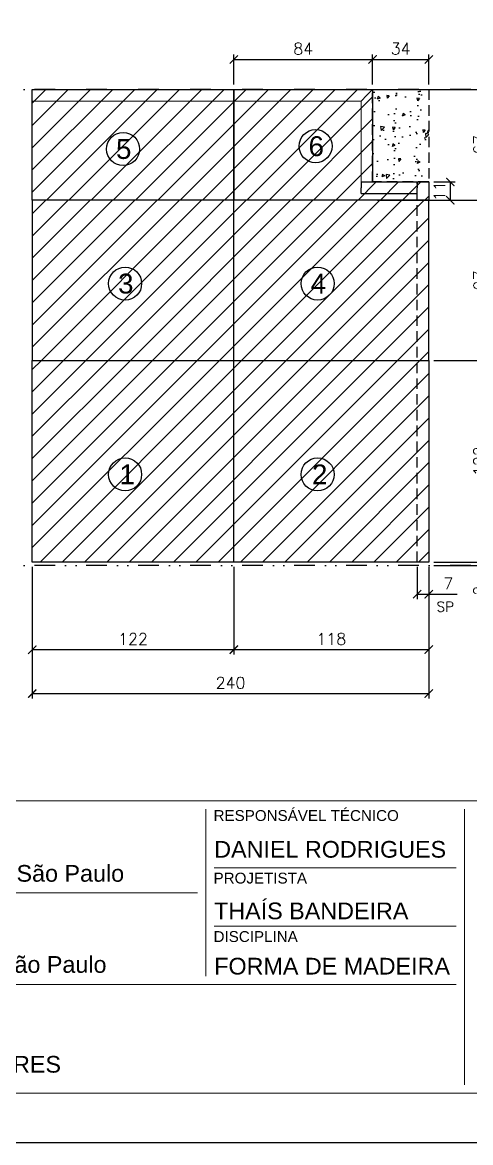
# Model space of a CAD drawing. Extents: x -23436 to 4767, y -3862 to 10024.
# Drawn here: x -20001 to -19730, y -518 to 160 of the extents above; entities that cross this region are included whole.
import ezdxf
from ezdxf.enums import TextEntityAlignment as Align

# ---------------------------------------------------------------- set-up
doc = ezdxf.new("R2010")
doc.units = 0
doc.header["$PDMODE"] = 2
doc.header["$PDSIZE"] = 10
doc.linetypes.add('DIVIDE2', pattern=[0.625, 0.25, -0.125, 0, -0.125, 0, -0.125])
doc.linetypes.add('HIDDEN', pattern=[9.525, 6.35, -3.175])
doc.layers.get('0').update_dxf_attribs({"lineweight": 13})
doc.layers.get('Defpoints').update_dxf_attribs({"lineweight": 13})
for name, color, linetype, lineweight in [('A-GENM', 7, 'Continuous', 18), ('cotas', 4, 'Continuous', 13), ('FOLHA MB', 7, 'Continuous', 13), ('Texto Seção', 7, 'Continuous', 15)]:
    doc.layers.add(name, color=color, linetype=linetype, lineweight=lineweight)
for name, color, linetype in [('Concreto', 250, 'HIDDEN'), ('Cota', 4, 'Continuous'), ('MB Logo', 254, 'Continuous'), ('Nível', 160, 'Continuous'), ('Painéis', 30, 'Continuous'), ('Reaproveitamento', 252, 'Continuous'), ('Romaneio', 10, 'Continuous'), ('Sarr 7x7', 104, 'Continuous'), ('Sarrafo de Pressão', 42, 'HIDDEN')]:
    doc.layers.add(name, color=color, linetype=linetype)
doc.layers.add('Laje_Perimetro', color=7, linetype='Continuous', plot=False)
doc.styles.add('ARIAL', font='arial.ttf', dxfattribs={"oblique": 15, "height": 25})
doc.styles.add('MB_C01', font='arial.ttf', dxfattribs={"height": 1.3})
doc.styles.add('MB_C02', font='arial.ttf', dxfattribs={"height": 2})
doc.styles.add('ROMANS', font='romans.shx')
doc.dimstyles.new('Cota Paínel', dxfattribs={"dimtxt": 7, "dimasz": 5, "dimexe": 3, "dimexo": 3, "dimgap": 3, "dimtad": 1, "dimdec": 1, "dimzin": 12, "dimdsep": 46, "dimtxsty": 'ROMANS', "dimblk": 'ARCHTICK', "dimcen": 0, "dimclrd": 4, "dimclre": 4, "dimclrt": 1, "dimadec": 1, "dimazin": 3, "dimtfac": 1, "dimtdec": 1, "dimtmove": 0, "dimatfit": 3, "dimldrblk": 'OBLIQUE', "dimfxl": 0, "dimtolj": 1, "dimtzin": 12, "dimarcsym": 0})
doc.dimstyles.new('PAINEL', dxfattribs={"dimtxt": 7, "dimasz": 5, "dimexe": 3, "dimexo": 3, "dimgap": 3, "dimtad": 1, "dimdec": 1, "dimzin": 12, "dimdsep": 46, "dimtxsty": 'ROMANS', "dimblk": 'ARCHTICK', "dimcen": 0, "dimclrd": 4, "dimclre": 4, "dimclrt": 1, "dimadec": 1, "dimazin": 3, "dimtfac": 1, "dimtdec": 1, "dimtmove": 0, "dimatfit": 3, "dimldrblk": 'OBLIQUE', "dimfxl": 0, "dimtolj": 1, "dimtzin": 12, "dimarcsym": 0})
pattern_1 = [(45, (-4755.02, -1150), (-6.735192, 6.735192), [])]
pattern_2 = [(45, (-3157.67, 3465.158), (-6.735192, 6.735192), [])]

# ---------------------------------------------------------------- blocks, each defined once
blk = doc.blocks.new('A$C169d8357')
at = {"layer": 'FOLHA MB', "color": 1}
for p, q in [((1109.82, 356.72), (70, 356.72)), ((786.55, 351.67), (786.55, 250.65)), ((943.14, 351.67), (943.14, 184.99)), ((938.09, 316.32), (791.61, 316.32)), ((781.5, 301.16), (450.7, 301.16)), ((938.09, 280.96), (791.61, 280.96)), ((938.09, 245.6), (450.7, 245.6))]:
    blk.add_line(p, q, dxfattribs=at)
for points in [[(0, 1199.94), (0, 149.94), (1485.02, 149.94), (1485.02, 1199.94)], [(70, 1169.94), (70, 179.94), (1455.02, 179.94), (1455.02, 1169.94)]]:
    blk.add_lwpolyline(points, close=True, dxfattribs=at)
at = {"layer": 'FOLHA MB', "color": 6}
for s, height, style, p in [('RESPONSÁVEL TÉCNICO', 6.5663, 'MB_C01', (791.21, 344.6)), ('Rua Hungria, 620-10ºAndar SP /  São Paulo', 10.102, 'MB_C02', (459.73, 307.83)), ('PROJETISTA', 6.566, 'MB_C01', (791.21, 306.72)), ('DISCIPLINA', 6.566, 'MB_C01', (791.21, 271.36)), ('Rua Iperoig, 180-perdizes-SP /  São Paulo', 10.102, 'MB_C02', (459.73, 252.69)), ('PROJETO EXECUTIVO DE PILARES', 10.102, 'MB_C02', (459.73, 192.28))]:
    blk.add_text(s, height=height, dxfattribs=dict(at, style=style)).set_placement(p)
at = {"layer": 'FOLHA MB', "color": 5, "style": 'MB_C02'}
for s, p in [('DANIEL RODRIGUES', (791.61, 322.38)), ('THAÍS BANDEIRA', (791.51, 285.11)), ('FORMA DE MADEIRA', (791.61, 251.66))]:
    blk.add_text(s, height=10.102, dxfattribs=at).set_placement(p)
blk = doc.blocks.new('_ArchTick')
at = {"color": 0, "linetype": 'ByBlock', "const_width": 0.15}
blk.add_lwpolyline([(-0.5, -0.5), (0.5, 0.5)], dxfattribs=at)
blk = doc.blocks.new('*D4262')
at = {"layer": 'Cota', "color": 4, "lineweight": -2, "transparency": 16777216}
for p, q in [((-19761.93, -169.38), (-19761.93, -188.86)), ((-19754.93, -169.38), (-19754.93, -188.86)), ((-19761.93, -185.86), (-19754.93, -185.86)), ((-19754.93, -185.86), (-19737.77, -185.86))]:
    blk.add_line(p, q, dxfattribs=at)
at = {"layer": 'Defpoints', "color": 0, "transparency": 16777216}
for p in [(-19761.93, -166.38), (-19754.93, -166.38), (-19754.93, -185.86)]:
    blk.add_point(p, dxfattribs=at)
at = {"layer": 'Cota', "color": 4, "lineweight": -2, "transparency": 16777216, "xscale": 5, "yscale": 5, "zscale": 5, "rotation": 180}
blk.add_blockref('_ArchTick', (-19761.93, -185.86), dxfattribs=at)
at = {"layer": 'Cota', "color": 4, "lineweight": -2, "transparency": 16777216, "xscale": 5, "yscale": 5, "zscale": 5}
blk.add_blockref('_ArchTick', (-19754.93, -185.86), dxfattribs=at)
at = {"layer": 'Cota', "color": 1, "transparency": 16777216, "insert": (-19743.1, -179.36), "char_height": 7, "attachment_point": 5, "style": 'ROMANS'}
blk.add_mtext('\\A1;7', dxfattribs=at)
blk = doc.blocks.new('_OBLIQUE')
at = {"color": 0, "linetype": 'ByBlock', "lineweight": -2}
for p, q in [((0, 0), (-1, 0)), ((-0.5, -0.5), (0.5, 0.5))]:
    blk.add_line(p, q, dxfattribs=at)
blk = doc.blocks.new('*D4263')
at = {"layer": 'Cota', "color": 4, "lineweight": -2, "transparency": 16777216}
for p, q in [((-19751.93, -44.38), (-19714.88, -44.38)), ((-19717.88, -44.38), (-19717.88, -166.38)), ((-19751.93, -166.38), (-19714.88, -166.38))]:
    blk.add_line(p, q, dxfattribs=at)
at = {"layer": 'Defpoints', "color": 0, "transparency": 16777216}
for p in [(-19754.93, -44.38), (-19754.93, -166.38), (-19717.88, -166.38)]:
    blk.add_point(p, dxfattribs=at)
at = {"layer": 'Cota', "color": 4, "lineweight": -2, "transparency": 16777216, "xscale": 5, "yscale": 5, "zscale": 5}
for p, rotation in [((-19717.88, -44.38), 90), ((-19717.88, -166.38), 270)]:
    blk.add_blockref('_ArchTick', p, dxfattribs=dict(at, rotation=rotation))
at = {"layer": 'Cota', "color": 1, "transparency": 16777216, "insert": (-19724.38, -105.38), "char_height": 7, "attachment_point": 5, "rotation": 90, "style": 'ROMANS'}
blk.add_mtext('\\A1;122', dxfattribs=at)
blk = doc.blocks.new('*D4264')
at = {"layer": 'Cota', "color": 4, "lineweight": -2, "transparency": 16777216}
for p, q in [((-19785.93, 52.62), (-19714.88, 52.62)), ((-19717.88, 52.62), (-19717.88, -44.38)), ((-19751.93, -44.38), (-19714.88, -44.38))]:
    blk.add_line(p, q, dxfattribs=at)
at = {"layer": 'Defpoints', "color": 0, "transparency": 16777216}
for p in [(-19788.93, 52.62), (-19754.93, -44.38), (-19717.88, -44.38)]:
    blk.add_point(p, dxfattribs=at)
at = {"layer": 'Cota', "color": 4, "lineweight": -2, "transparency": 16777216, "xscale": 5, "yscale": 5, "zscale": 5}
for p, rotation in [((-19717.88, 52.62), 90), ((-19717.88, -44.38), 270)]:
    blk.add_blockref('_ArchTick', p, dxfattribs=dict(at, rotation=rotation))
at = {"layer": 'Cota', "color": 1, "transparency": 16777216, "insert": (-19724.38, 4.12), "char_height": 7, "attachment_point": 5, "rotation": 90, "style": 'ROMANS'}
blk.add_mtext('\\A1;97', dxfattribs=at)
blk = doc.blocks.new('*D4265')
at = {"layer": 'Cota', "color": 4, "lineweight": -2, "transparency": 16777216}
for p, q in [((-19994.93, -169.38), (-19994.93, -249.02)), ((-19754.93, -169.38), (-19754.93, -249.02)), ((-19994.93, -246.02), (-19754.93, -246.02))]:
    blk.add_line(p, q, dxfattribs=at)
at = {"layer": 'Defpoints', "color": 0, "transparency": 16777216}
for p in [(-19994.93, -166.38), (-19754.93, -166.38), (-19754.93, -246.02)]:
    blk.add_point(p, dxfattribs=at)
at = {"layer": 'Cota', "color": 4, "lineweight": -2, "transparency": 16777216, "xscale": 5, "yscale": 5, "zscale": 5, "rotation": 180}
blk.add_blockref('_ArchTick', (-19994.93, -246.02), dxfattribs=at)
at = {"layer": 'Cota', "color": 4, "lineweight": -2, "transparency": 16777216, "xscale": 5, "yscale": 5, "zscale": 5}
blk.add_blockref('_ArchTick', (-19754.93, -246.02), dxfattribs=at)
at = {"layer": 'Cota', "color": 1, "transparency": 16777216, "insert": (-19874.93, -239.52), "char_height": 7, "attachment_point": 5, "style": 'ROMANS'}
blk.add_mtext('\\A1;240', dxfattribs=at)
blk = doc.blocks.new('*D4395')
at = {"layer": 'Cota', "color": 4, "lineweight": -2, "transparency": 16777216}
for p, q in [((-19994.93, -169.38), (-19994.93, -222.41)), ((-19872.93, -169.38), (-19872.93, -222.41)), ((-19994.93, -219.41), (-19872.93, -219.41))]:
    blk.add_line(p, q, dxfattribs=at)
at = {"layer": 'Defpoints', "color": 0, "transparency": 16777216}
for p in [(-19994.93, -166.38), (-19872.93, -166.38), (-19872.93, -219.41)]:
    blk.add_point(p, dxfattribs=at)
at = {"layer": 'Cota', "color": 4, "lineweight": -2, "transparency": 16777216, "xscale": 5, "yscale": 5, "zscale": 5, "rotation": 180}
blk.add_blockref('_ArchTick', (-19994.93, -219.41), dxfattribs=at)
at = {"layer": 'Cota', "color": 4, "lineweight": -2, "transparency": 16777216, "xscale": 5, "yscale": 5, "zscale": 5}
blk.add_blockref('_ArchTick', (-19872.93, -219.41), dxfattribs=at)
at = {"layer": 'Cota', "color": 1, "transparency": 16777216, "insert": (-19933.93, -212.91), "char_height": 7, "attachment_point": 5, "style": 'ROMANS'}
blk.add_mtext('\\A1;122', dxfattribs=at)
blk = doc.blocks.new('*D4396')
at = {"layer": 'Cota', "color": 4, "lineweight": -2, "transparency": 16777216}
for p, q in [((-19872.93, -169.38), (-19872.93, -222.41)), ((-19754.93, -169.38), (-19754.93, -222.41)), ((-19872.93, -219.41), (-19754.93, -219.41))]:
    blk.add_line(p, q, dxfattribs=at)
at = {"layer": 'Defpoints', "color": 0, "transparency": 16777216}
for p in [(-19872.93, -166.38), (-19754.93, -166.38), (-19754.93, -219.41)]:
    blk.add_point(p, dxfattribs=at)
at = {"layer": 'Cota', "color": 4, "lineweight": -2, "transparency": 16777216, "xscale": 5, "yscale": 5, "zscale": 5, "rotation": 180}
blk.add_blockref('_ArchTick', (-19872.93, -219.41), dxfattribs=at)
at = {"layer": 'Cota', "color": 4, "lineweight": -2, "transparency": 16777216, "xscale": 5, "yscale": 5, "zscale": 5}
blk.add_blockref('_ArchTick', (-19754.93, -219.41), dxfattribs=at)
at = {"layer": 'Cota', "color": 1, "transparency": 16777216, "insert": (-19813.93, -212.91), "char_height": 7, "attachment_point": 5, "style": 'ROMANS'}
blk.add_mtext('\\A1;118', dxfattribs=at)
blk = doc.blocks.new('*D4398')
at = {"layer": 'Cota', "color": 4, "lineweight": -2, "transparency": 16777216}
for p, q in [((-19717.88, -166.38), (-19717.88, -161.38)), ((-19751.93, -166.38), (-19714.88, -166.38)), ((-19751.93, -168.38), (-19714.88, -168.38)), ((-19717.88, -166.38), (-19717.88, -168.38)), ((-19717.88, -168.38), (-19717.88, -189.05))]:
    blk.add_line(p, q, dxfattribs=at)
at = {"layer": 'Defpoints', "color": 0, "transparency": 16777216}
for p in [(-19754.93, -166.38), (-19754.93, -168.38), (-19717.88, -168.38)]:
    blk.add_point(p, dxfattribs=at)
at = {"layer": 'Cota', "color": 4, "lineweight": -2, "transparency": 16777216, "xscale": 5, "yscale": 5, "zscale": 5}
for p, rotation in [((-19717.88, -166.38), 270), ((-19717.88, -168.38), 90)]:
    blk.add_blockref('_ArchTick', p, dxfattribs=dict(at, rotation=rotation))
at = {"layer": 'Cota', "color": 1, "transparency": 16777216, "insert": (-19724.38, -183.72), "char_height": 7, "attachment_point": 5, "rotation": 90, "style": 'ROMANS'}
blk.add_mtext('\\A1;2', dxfattribs=at)
blk = doc.blocks.new('*D4401')
at = {"layer": 'A-GENM', "color": 4, "lineweight": -2, "transparency": 16777216}
for p, q in [((-19785.93, 119.62), (-19714.88, 119.62)), ((-19717.88, 52.62), (-19717.88, 119.62)), ((-19751.93, 52.62), (-19714.88, 52.62))]:
    blk.add_line(p, q, dxfattribs=at)
at = {"layer": 'Defpoints', "color": 0, "transparency": 16777216}
for p in [(-19788.93, 119.62), (-19717.88, 119.62), (-19754.93, 52.62)]:
    blk.add_point(p, dxfattribs=at)
at = {"layer": 'A-GENM', "color": 4, "lineweight": -2, "transparency": 16777216, "xscale": 5, "yscale": 5, "zscale": 5}
for p, rotation in [((-19717.88, 119.62), 90), ((-19717.88, 52.62), 270)]:
    blk.add_blockref('_ArchTick', p, dxfattribs=dict(at, rotation=rotation))
at = {"layer": 'A-GENM', "color": 1, "transparency": 16777216, "insert": (-19724.38, 86.12), "char_height": 7, "attachment_point": 5, "rotation": 90, "style": 'ROMANS'}
blk.add_mtext('\\A1;67', dxfattribs=at)
blk = doc.blocks.new('*D4402')
at = {"layer": 'A-GENM', "color": 4, "lineweight": -2, "transparency": 16777216}
for p, q in [((-19751.93, 63.62), (-19738.92, 63.62)), ((-19741.92, 63.62), (-19741.92, 52.62)), ((-19751.93, 52.62), (-19738.92, 52.62))]:
    blk.add_line(p, q, dxfattribs=at)
at = {"layer": 'Defpoints', "color": 0, "transparency": 16777216}
for p in [(-19754.93, 63.62), (-19754.93, 52.62), (-19741.92, 52.62)]:
    blk.add_point(p, dxfattribs=at)
at = {"layer": 'A-GENM', "color": 4, "lineweight": -2, "transparency": 16777216, "xscale": 5, "yscale": 5, "zscale": 5}
for p, rotation in [((-19741.92, 63.62), 90), ((-19741.92, 52.62), 270)]:
    blk.add_blockref('_ArchTick', p, dxfattribs=dict(at, rotation=rotation))
at = {"layer": 'A-GENM', "color": 1, "transparency": 16777216, "insert": (-19748.42, 58.12), "char_height": 7, "attachment_point": 5, "rotation": 90, "style": 'ROMANS'}
blk.add_mtext('\\A1;11', dxfattribs=at)
blk = doc.blocks.new('*D4438')
at = {"layer": 'cotas', "color": 4, "lineweight": -2, "transparency": 16777216}
for p, q in [((-19788.93, 122.62), (-19788.93, 140.75)), ((-19788.93, 137.75), (-19754.93, 137.75)), ((-19754.93, 122.62), (-19754.93, 140.75))]:
    blk.add_line(p, q, dxfattribs=at)
at = {"layer": 'Defpoints', "color": 0, "transparency": 16777216}
for p in [(-19754.93, 137.75), (-19788.93, 119.62), (-19754.93, 119.62)]:
    blk.add_point(p, dxfattribs=at)
at = {"layer": 'cotas', "color": 4, "lineweight": -2, "transparency": 16777216, "xscale": 5, "yscale": 5, "zscale": 5, "rotation": 180}
blk.add_blockref('_ArchTick', (-19788.93, 137.75), dxfattribs=at)
at = {"layer": 'cotas', "color": 4, "lineweight": -2, "transparency": 16777216, "xscale": 5, "yscale": 5, "zscale": 5}
blk.add_blockref('_ArchTick', (-19754.93, 137.75), dxfattribs=at)
at = {"layer": 'cotas', "color": 1, "transparency": 16777216, "insert": (-19771.93, 144.25), "char_height": 7, "attachment_point": 5, "style": 'ROMANS'}
blk.add_mtext('\\A1;34', dxfattribs=at)
blk = doc.blocks.new('*D4439')
at = {"layer": 'cotas', "color": 4, "lineweight": -2, "transparency": 16777216}
for p, q in [((-19872.93, 122.62), (-19872.93, 140.75)), ((-19872.93, 137.75), (-19788.93, 137.75)), ((-19788.93, 122.62), (-19788.93, 140.75))]:
    blk.add_line(p, q, dxfattribs=at)
at = {"layer": 'Defpoints', "color": 0, "transparency": 16777216}
for p in [(-19788.93, 137.75), (-19872.93, 119.62), (-19788.93, 119.62)]:
    blk.add_point(p, dxfattribs=at)
at = {"layer": 'cotas', "color": 4, "lineweight": -2, "transparency": 16777216, "xscale": 5, "yscale": 5, "zscale": 5, "rotation": 180}
blk.add_blockref('_ArchTick', (-19872.93, 137.75), dxfattribs=at)
at = {"layer": 'cotas', "color": 4, "lineweight": -2, "transparency": 16777216, "xscale": 5, "yscale": 5, "zscale": 5}
blk.add_blockref('_ArchTick', (-19788.93, 137.75), dxfattribs=at)
at = {"layer": 'cotas', "color": 1, "transparency": 16777216, "insert": (-19830.93, 144.25), "char_height": 7, "attachment_point": 5, "style": 'ROMANS'}
blk.add_mtext('\\A1;84', dxfattribs=at)

msp = doc.modelspace()

# ---------------------------------------------------------------- hatches: boundary and pattern name
at = {"layer": 'Concreto'}
h = msp.add_hatch(dxfattribs=at)
h.set_pattern_fill('AR-CONC', color=256, scale=0.1, angle=-180)
h.set_pattern_definition([(230, (-3157.65, 11650.572), (-18.218467, 1.593909), [1.905, -20.955]), (175, (-3157.65, 11650.572), (3.524342, -19.105685), [1.524, -16.764058]), (280.45144, (-3159.168, 11650.705), (-14.694125, -17.511775), [1.619001, -17.809024]), (226.1842, (-3157.65, 11645.492), (-27.107904, 4.204233), [2.8575, -31.4325]), (276.63556, (-3159.908, 11645.842), (-23.740413, -24.742612), [2.428502, -26.71356]), (171.18415, (-3157.65, 11645.492), (-23.740413, -24.742612), [2.285997, -25.145973]), (201, (-3160.19, 11646.762), (-15.161439, 10.22652), [1.905, -20.955]), (146, (-3160.19, 11646.762), (-6.180203, -18.418797), [1.524, -16.764]), (251.451445, (-3161.453, 11647.614), (-21.341642, -8.192277), [1.619001, -17.808994]), (217.5, (-3157.6494, 11650.572), (-0.3088603, -8.4555039), [0, -16.5608, 0, -17.018, 0, -16.8275]), (187.5, (-3157.649, 11650.572), (-6.6819663, -10.0180575), [0, -9.7028, 0, -16.1798, 0, -6.4135]), (147.5, (-3151.985, 11650.572), (-13.5590595, 0.5728744), [0, -6.35, 0, -19.812, 0, -26.289]), (137.5, (-3149.445, 11650.572), (-14.812918, -2.542649), [0, -8.255, 0, -13.1572, 0, -18.669])])
h.paths.add_polyline_path([(-19788.933, 119.617), (-19754.933, 119.617), (-19754.933, 65.617), (-19788.933, 65.617)])
at = {"layer": 'Reaproveitamento'}
h = msp.add_hatch(dxfattribs=at)
h.set_pattern_fill('ANSI31', color=256, scale=3, style=0)
h.set_pattern_definition(pattern_1)
h.paths.add_polyline_path([(-19994.933, 119.617), (-19872.933, 119.617), (-19872.933, 52.617), (-19994.933, 52.617)])
h = msp.add_hatch(dxfattribs=at)
h.set_pattern_fill('ANSI31', color=256, scale=3, style=0)
h.set_pattern_definition(pattern_1)
h.paths.add_polyline_path([(-19872.933, 52.617), (-19872.933, 119.617), (-19788.933, 119.617), (-19788.933, 63.617), (-19754.933, 63.617), (-19754.933, 52.617)])
h = msp.add_hatch(dxfattribs=at)
h.set_pattern_fill('ANSI31', color=256, scale=3, style=0)
h.set_pattern_definition(pattern_2)
h.paths.add_polyline_path([(-19754.933, 52.617), (-19788.933, 52.617), (-19994.933, 52.617), (-19994.933, -44.383), (-19754.933, -44.383)])
h = msp.add_hatch(dxfattribs=at)
h.set_pattern_fill('ANSI31', color=256, scale=3, style=0)
h.set_pattern_definition(pattern_2)
h.paths.add_polyline_path([(-19754.933, -166.383), (-19994.933, -166.383), (-19994.933, -44.383), (-19754.933, -44.383)])

# ---------------------------------------------------------------- linework, layer by layer
at = {"layer": 'Concreto'}
msp.add_lwpolyline([(-19788.933, 119.617), (-19754.933, 119.617), (-19754.933, 63.617), (-19788.933, 63.617)], close=True, dxfattribs=at)
at = {"layer": 'cotas', "color": 50}
for p, q in [((-19994.933, 119.617), (-19994.933, 116.117)), ((-19994.933, 119.617), (-19788.933, 119.617)), ((-19994.933, 112.617), (-19994.933, 116.117)), ((-19795.933, 112.617), (-19792.433, 116.117)), ((-19788.933, 119.617), (-19792.433, 116.117)), ((-19788.933, 119.617), (-19788.933, 63.617)), ((-19994.933, 112.617), (-19795.933, 112.617)), ((-19795.933, 112.617), (-19795.933, 63.617)), ((-19795.933, 63.617), (-19792.433, 63.617)), ((-19788.933, 63.617), (-19792.433, 63.617))]:
    msp.add_line(p, q, dxfattribs=at)
at = {"layer": 'Laje_Perimetro'}
msp.add_lwpolyline([(-19191.377, 532.259), (-20676.397, 532.259), (-20676.397, -517.741), (-19191.377, -517.741)], close=True, dxfattribs=at)
at = {"layer": 'Nível', "linetype": 'DIVIDE2', "ltscale": 50}
for p, q in [((-19226.342, 119.617), (-20577.244, 119.617)), ((-19226.342, -168.383), (-20577.244, -168.383))]:
    msp.add_line(p, q, dxfattribs=at)
at = {"layer": 'Painéis', "color": 32, "true_color": 0xcd6928}
msp.add_line((-19872.933, -166.383), (-19872.933, 119.617), dxfattribs=at)
for points in [[(-19994.933, 119.617), (-19872.933, 119.617), (-19872.933, 52.617), (-19994.933, 52.617)], [(-19872.933, 52.617), (-19872.933, 119.617), (-19788.933, 119.617), (-19788.933, 63.617), (-19754.933, 63.617), (-19754.933, 52.617)], [(-19754.933, 52.617), (-19788.933, 52.617), (-19788.933, 52.617), (-19994.933, 52.617), (-19994.933, -44.383), (-19754.933, -44.383)], [(-19754.933, -166.383), (-19994.933, -166.383), (-19994.933, -44.383), (-19754.933, -44.383)]]:
    msp.add_lwpolyline(points, close=True, dxfattribs=at)
at = {"layer": 'Romaneio'}
for centre in [(-19823.434, 85.308), (-19939.953, 83.58), (-19938.721, 2.13), (-19822.202, 2.13), (-19938.721, -113.348), (-19822.202, -113.348)]:
    msp.add_circle(centre, 10, dxfattribs=at)
at = {"layer": 'Sarr 7x7', "color": 50}
for p, q in [((-19795.933, 63.617), (-19795.933, 60.117)), ((-19795.933, 63.617), (-19761.933, 63.617)), ((-19761.933, 63.617), (-19761.933, 60.117)), ((-19795.933, 56.617), (-19795.933, 60.117)), ((-19795.933, 56.617), (-19761.933, 56.617)), ((-19761.933, 56.617), (-19761.933, 60.117))]:
    msp.add_line(p, q, dxfattribs=at)
at = {"layer": 'Sarrafo de Pressão'}
msp.add_line((-19761.933, -166.383), (-19761.933, 63.617), dxfattribs=at)

# ---------------------------------------------------------------- block references
at = {"layer": 'MB Logo'}
msp.add_blockref('A$C169d8357', (-20676.397, -667.679), dxfattribs=at)

# ---------------------------------------------------------------- texts
at = {"layer": 'Romaneio', "color": 0, "style": 'ARIAL'}
for s, p in [('5', (-19939.56, 83.58)), ('6', (-19823.041, 85.308)), ('3', (-19938.328, 2.13)), ('4', (-19821.81, 2.13)), ('1', (-19937.468, -113.348)), ('2', (-19820.95, -113.348))]:
    msp.add_text(s, height=12, dxfattribs=at).set_placement(p, align=Align.MIDDLE_CENTER)
at = {"layer": 'Texto Seção', "insert": (-19750.229, -196.432), "char_height": 6, "attachment_point": 7, "style": 'ROMANS'}
msp.add_mtext('SP', dxfattribs=at)

# ---------------------------------------------------------------- dimensions: what is measured, and where the dimension line sits
at = {"layer": 'A-GENM', "color": 6}
dim = msp.add_linear_dim(base=(-19717.884, 119.617), p1=(-19754.933, 52.617), p2=(-19788.933, 119.617), angle=90, dimstyle='PAINEL', override={"dimarcsym": 2}, dxfattribs=at)
dim.commit()
dim.dimension.update_dxf_attribs({"geometry": '*D4401', "text_midpoint": (-19724.384, 86.117)})
dim = msp.add_linear_dim(base=(-19741.924, 52.617), p1=(-19754.933, 63.617), p2=(-19754.933, 52.617), angle=90, dimstyle='PAINEL', override={"dimarcsym": 2}, dxfattribs=at)
dim.commit()
dim.dimension.update_dxf_attribs({"geometry": '*D4402', "text_midpoint": (-19741.924, 58.117), "dimtype": 160})
at = {"layer": 'Cota'}
for base, p1, p2, picture, middle in [((-19717.884, -44.383), (-19788.933, 52.617), (-19754.933, -44.383), '*D4264', (-19724.384, 4.117)), ((-19717.884, -166.383), (-19754.933, -44.383), (-19754.933, -166.383), '*D4263', (-19724.384, -105.383))]:
    dim = msp.add_linear_dim(base=base, p1=p1, p2=p2, angle=90, dimstyle='Cota Paínel', dxfattribs=at)
    dim.commit()
    dim.dimension.update_dxf_attribs({"geometry": picture, "text_midpoint": middle})
at = {"layer": 'Cota', "color": 2}
dim = msp.add_linear_dim(base=(-19717.884, -168.383), p1=(-19754.933, -166.383), p2=(-19754.933, -168.383), angle=90, dimstyle='Cota Paínel', dxfattribs=at)
dim.commit()
dim.dimension.update_dxf_attribs({"geometry": '*D4398', "text_midpoint": (-19724.384, -183.717)})
for base, p1, p2, picture, middle in [((-19754.933, -246.022), (-19994.933, -166.383), (-19754.933, -166.383), '*D4265', (-19874.933, -239.522)), ((-19872.933, -219.408), (-19994.933, -166.383), (-19872.933, -166.383), '*D4395', (-19933.933, -212.908)), ((-19754.933, -219.408), (-19872.933, -166.383), (-19754.933, -166.383), '*D4396', (-19813.933, -212.908))]:
    dim = msp.add_linear_dim(base=base, p1=p1, p2=p2, dimstyle='Cota Paínel', dxfattribs=at)
    dim.commit()
    dim.dimension.update_dxf_attribs({"geometry": picture, "text_midpoint": middle})
at = {"layer": 'Cota'}
dim = msp.add_linear_dim(base=(-19754.933, -185.861), p1=(-19761.933, -166.383), p2=(-19754.933, -166.383), angle=180, dimstyle='Cota Paínel', dxfattribs=at)
dim.commit()
dim.dimension.update_dxf_attribs({"geometry": '*D4262', "text_midpoint": (-19743.1, -185.861), "dimtype": 160})
at = {"layer": 'cotas'}
for base, p1, p2, picture, middle in [((-19788.933, 137.746), (-19872.933, 119.617), (-19788.933, 119.617), '*D4439', (-19830.933, 144.246)), ((-19754.933, 137.746), (-19788.933, 119.617), (-19754.933, 119.617), '*D4438', (-19771.933, 144.246))]:
    dim = msp.add_linear_dim(base=base, p1=p1, p2=p2, dimstyle='PAINEL', override={"dimarcsym": 2}, dxfattribs=at)
    dim.commit()
    dim.dimension.update_dxf_attribs({"geometry": picture, "text_midpoint": middle})

doc.saveas('drawing.dxf')
